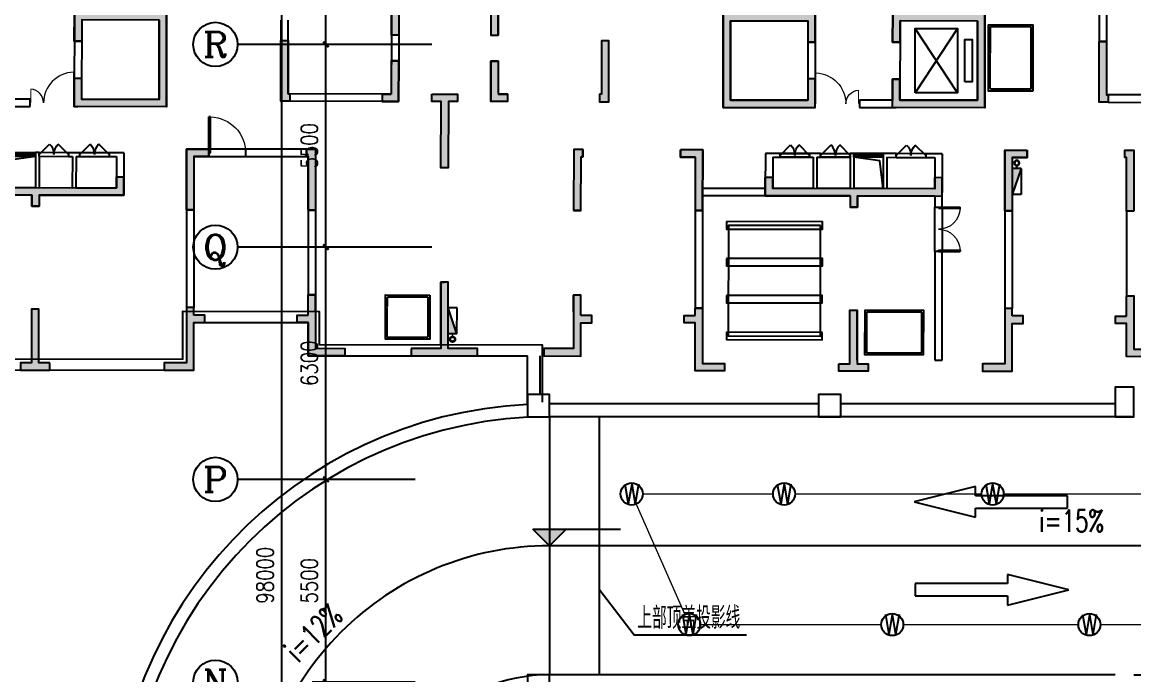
# Model space of a CAD drawing. Extents: x -781653 to 929899, y -292639 to -18670.
# Drawn here: x 170450 to 200604, y -184105 to -166402 of the extents above; entities that cross this region are included whole.
import ezdxf
from ezdxf.enums import TextEntityAlignment as Align

# ---------------------------------------------------------------- set-up
doc = ezdxf.new("R2010")
doc.units = 0
doc.header["$LTSCALE"] = 10
doc.header["$MEASUREMENT"] = 0
for name, pattern in [('BORDER', [1.75, 0.5, -0.25, 0.5, -0.25, 0, -0.25]), ('CENTER', [2, 1.25, -0.25, 0.25, -0.25]), ('DASH', [0.35, 0.25, -0.1])]:
    doc.linetypes.add(name, pattern=pattern)
doc.layers.get('0').update_dxf_attribs({"linetype": 'CONTINUOUS'})
doc.layers.get('Defpoints').update_dxf_attribs({"linetype": 'CONTINUOUS'})
for name, color, linetype in [('A-STAIRS', 9, 'CONTINUOUS'), ('AXIS', 3, 'CONTINUOUS'), ('AXIS_TEXT', 7, 'CONTINUOUS'), ('COLUMN', 1, 'CONTINUOUS'), ('DOTE', 8, 'CENTER'), ('JPS-J', 6, 'CONTINUOUS'), ('JPS-X', 1, 'BORDER'), ('JPS-XHS', 7, 'CONTINUOUS'), ('LVTRY', 6, 'CONTINUOUS'), ('PUB_DIM', 3, 'CONTINUOUS'), ('RD-equip', 3, 'CONTINUOUS'), ('solid', 252, 'CONTINUOUS'), ('STAIR', 9, 'CONTINUOUS'), ('TEXT', 7, 'CONTINUOUS'), ('wall', 8, 'CONTINUOUS'), ('wall-jg', 7, 'CONTINUOUS'), ('WINDOW', 4, 'CONTINUOUS'), ('结构墙', 7, 'CONTINUOUS'), ('行车方向', 4, 'CONTINUOUS'), ('行车线', 207, 'CONTINUOUS')]:
    doc.layers.add(name, color=color, linetype=linetype)
doc.layers.add('RD-line', color=2, linetype='CONTINUOUS', lineweight=0)
doc.layers.get('DOTE').off()
doc.styles.add('_TCH_AXIS', font='COMPLEX', dxfattribs={"bigfont": 'GBCBIG'})
doc.styles.add('COMPLEX', font='COMPLEX')
doc.styles.add('DIM_FONT', font='SIMPLEX', dxfattribs={"width": 0.8, "bigfont": 'HZTXT'})
doc.styles.add('FS1', font='txt4', dxfattribs={"width": 0.8, "bigfont": 'fstxt'})
doc.styles.add('FS2', font='tjromans.shx', dxfattribs={"width": 0.8, "bigfont": 'tjhztxt.shx'})
doc.dimstyles.new('DIMN300', dxfattribs={"dimscale": 3, "dimtxt": 300, "dimasz": 100, "dimexe": 250, "dimexo": 300, "dimgap": 150, "dimtad": 1, "dimdec": 0, "dimzin": 0, "dimdsep": 46, "dimtxsty": 'DIM_FONT', "dimblk": 'ARCHTICK', "dimcen": 0.09, "dimclrt": 7, "dimazin": 2, "dimtfac": 1, "dimtdec": 0, "dimtix": 1, "dimtmove": 2, "dimatfit": 3, "dimfxl": 0, "dimtolj": 1, "dimtzin": 0, "dimarcsym": 0})

# ---------------------------------------------------------------- blocks, each defined once
blk = doc.blocks.new('FF')
at = {"linetype": 'Continuous'}
for radius in [75, 60]:
    blk.add_circle((0, 0), radius, dxfattribs=at)
blk = doc.blocks.new('DXHS')
at = {"layer": 'JPS-XHS'}
blk.add_hatch(color=256, dxfattribs=at).paths.add_polyline_path([(-350, 240), (-350, 0), (350, 0)])
at = {"layer": 'JPS-XHS', "linetype": 'Continuous'}
for p, q in [((-350, 240), (-350, 0)), ((-350, 240), (350, 240)), ((-350, 0), (350, 0)), ((350, 240), (350, 0))]:
    blk.add_line(p, q, dxfattribs=at)
at = {"layer": 'JPS-XHS'}
blk.add_line((-350, 240), (350, 0), dxfattribs=at)
blk = doc.blocks.new('$DorLib2D$00000116')
at = {"color": 0}
for p, q in [((-0.5, 0), (-0.146, 0.354)), ((0.5, 0), (0.146, 0.354))]:
    blk.add_line(p, q, dxfattribs=at)
for centre, start, end in [((-0.5, 0), 0, 45), ((0.5, 0), 135, 180)]:
    blk.add_arc(centre, 0.5, start, end, dxfattribs=at)
blk = doc.blocks.new('$WINLIB2D$00000001')
for p, q in [((-0.5, 0.5), (0.5, 0.5)), ((-0.5, 0.5), (-0.5, -0.5)), ((0.5, -0.5), (0.5, 0.5)), ((0.5, 0.167), (-0.5, 0.167)), ((0.5, -0.167), (-0.5, -0.167)), ((-0.5, -0.5), (0.5, -0.5))]:
    blk.add_line(p, q)
blk = doc.blocks.new('$DorLib2D$00000002')
for p, q in [((-0.5, 0), (-0.5, 0.4875)), ((-0.475, 0.4875), (-0.5, 0.4875)), ((-0.475, 0), (-0.475, 0.4875)), ((0.475, 0), (0.475, 0.4875)), ((0.475, 0.4875), (0.5, 0.4875)), ((0.5, 0), (0.5, 0.4875)), ((-0.5, 0), (-0.475, 0)), ((0.5, 0), (0.475, 0))]:
    blk.add_line(p, q)
at = {"lineweight": 13}
for centre, start, end in [((-0.4875, 0), 0, 88.53072), ((0.4875, 0), 91.46928, 180)]:
    blk.add_arc(centre, 0.4875, start, end, dxfattribs=at)
blk = doc.blocks.new('$DorLib2D$00000001')
for p, q in [((0.45, 0.975), (0.5, 0.975)), ((0.45, 0), (0.45, 0.975)), ((0.5, 0), (0.5, 0.975)), ((0.5, 0), (0.45, 0))]:
    blk.add_line(p, q)
at = {"lineweight": 13}
blk.add_arc((0.475, 0), 0.975, 91.4693, 180, dxfattribs=at)
blk = doc.blocks.new('$DorLib2D$00000025')
at = {"const_width": 0.02}
for points in [[(0.481, -0.001), (0.481, 0.691)], [(-0.481, 0.001), (-0.481, 0.308)]]:
    blk.add_lwpolyline(points, dxfattribs=at)
at = {"lineweight": 13}
for centre, radius, start, end in [((0.505, -0.002), 0.699, 91.9397, 179.7238), ((-0.501, 0.003), 0.307, 359.7899, 85.7508)]:
    blk.add_arc(centre, radius, start, end, dxfattribs=at)
blk = doc.blocks.new('A$C057458B3')
at = {"layer": 'solid'}
h = blk.add_hatch(color=8, dxfattribs=at)
h.paths.add_polyline_path([(32350, 9700), (32150, 9700), (32150, 10100), (31950, 10100), (31950, 9700), (29850, 9700), (29850, 7150), (32350, 7150), (32350, 7925), (32150, 7925), (32150, 7350), (30050, 7350), (30050, 9500), (32150, 9500), (32150, 8925), (32350, 8925)])
h.paths.add_polyline_path([(34650, 9500), (36750, 9500), (36750, 7350), (34650, 7350), (34650, 7925), (34450, 7925), (34450, 7150), (36950, 7150), (36950, 9700), (34850, 9700), (34850, 10100), (34650, 10100), (34650, 9700), (34450, 9700), (34450, 8925), (34650, 8925)])
for points in [[(17850, 7300), (18100, 7300), (18100, 7500), (18050, 7500), (18050, 8950), (17850, 8950)], [(26750, 8950), (26550, 8950), (26550, 7500), (26500, 7500), (26500, 7300), (26750, 7300)], [(40250, 7500), (40250, 8950), (40050, 8950), (40050, 7300), (40300, 7300), (40300, 7500)], [(15300, 4350), (15500, 4350), (15500, 5800), (15900, 5800), (15900, 6000), (15300, 6000)], [(18800, 6000), (18550, 6000), (18550, 5800), (18600, 5800), (18600, 4350), (18800, 4350)], [(25800, 4350), (26000, 4350), (26000, 5800), (26050, 5800), (26050, 6000), (25800, 6000)], [(29300, 6000), (28700, 6000), (28700, 5800), (29100, 5800), (29100, 4350), (29300, 4350)], [(37700, 5800), (38100, 5800), (38100, 6000), (37500, 6000), (37500, 4350), (37700, 4350)], [(9000, 4950), (9000, 5250), (8800, 5250), (8800, 4750), (11100, 4750), (11100, 4450), (11300, 4450), (11300, 4750), (13600, 4750), (13600, 5250), (13400, 5250), (13400, 4950)], [(31200, 4950), (31200, 5250), (31000, 5250), (31000, 4750), (33300, 4750), (33300, 4450), (33500, 4450), (33500, 4750), (35800, 4750), (35800, 5250), (35600, 5250), (35600, 4950)]]:
    blk.add_hatch(color=8, dxfattribs=at).paths.add_polyline_path(points)
h = blk.add_hatch(color=8, dxfattribs=at)
h.paths.add_polyline_path([(22650, 7500), (21950, 7500), (21950, 7300), (22200, 7300), (22200, 5500), (22400, 5500), (22400, 7300), (22650, 7300)])
h.paths.add_polyline_path([(23750, 8400), (23550, 8400), (23550, 7300), (24000, 7300), (24000, 7500), (23750, 7500)])
h.paths.add_polyline_path([(21050, 8400), (20850, 8400), (20850, 7500), (20600, 7500), (20600, 7300), (21050, 7300)])
at = {"layer": 'JPS-J', "color": 8}
for points in [[(29950, 4050), (29950, 3850), (32550, 3850), (32550, 4050)], [(32500, 3950), (30000, 3950), (30000, 950), (32500, 950)], [(29950, 3050), (29950, 2850), (32550, 2850), (32550, 3050)], [(29950, 2050), (29950, 1850), (32550, 1850), (32550, 2050)], [(29950, 1050), (29950, 850), (32550, 850), (32550, 1050)]]:
    blk.add_lwpolyline(points, close=True, dxfattribs=at)
at = {"layer": 'JPS-X', "color": 8, "const_width": 50}
for points in [[(37820, 5575), (37820, 5500)], [(22520, 925), (22520, 1000)]]:
    blk.add_lwpolyline(points, dxfattribs=at)
at = {"layer": 'LVTRY', "color": 8}
for points in [[(10400, 4950), (10498, 5706), (11200, 5800)], [(34200, 4950), (34102, 5706), (33400, 5800)]]:
    blk.add_lwpolyline(points, dxfattribs=at)
at = {"layer": 'STAIR', "color": 8}
for p, q in [((36210, 9300), (35060, 7550)), ((36210, 7550), (35060, 9300)), ((34650, 8925), (34650, 7925)), ((12100, 5900), (11300, 5900)), ((11300, 5800), (12100, 5800)), ((13200, 5900), (12400, 5900)), ((12400, 5800), (13200, 5800)), ((16900, 6000), (15900, 6000)), ((15900, 5800), (16900, 5800)), ((32200, 5900), (31400, 5900)), ((31400, 5800), (32200, 5800)), ((32500, 5900), (33300, 5900)), ((32500, 5800), (33300, 5800)), ((35350, 5900), (34550, 5900)), ((34550, 5800), (35350, 5800)), ((35600, 3250), (35600, 4450)), ((35800, 4450), (35800, 3250))]:
    blk.add_line(p, q, dxfattribs=at)
for points in [[(38250, 7600), (37050, 7600), (37050, 9400), (38250, 9400)], [(35060, 7550), (35060, 9300), (36210, 9300), (36210, 7550)], [(36410, 7850), (36410, 9000), (36610, 9000), (36610, 7850)], [(21900, 2050), (21900, 850), (20700, 850), (20700, 2050)], [(33700, 1650), (33700, 450), (35300, 450), (35300, 1650)]]:
    blk.add_lwpolyline(points, close=True, dxfattribs=at)
at = {"layer": 'STAIR', "color": 8, "linetype": 'DASH'}
for points in [[(38200, 7650), (37100, 7650), (37100, 9350), (38200, 9350)], [(21850, 2000), (21850, 900), (20750, 900), (20750, 2000)], [(33750, 1600), (33750, 500), (35250, 500), (35250, 1600)]]:
    blk.add_lwpolyline(points, close=True, dxfattribs=at)
at = {"layer": 'wall', "color": 8}
for p, q in [((40050, 10500), (40050, 8950)), ((40250, 10500), (40250, 8950)), ((12250, 9700), (12250, 7350)), ((14750, 9700), (14750, 7150)), ((29850, 9700), (29850, 7150)), ((32350, 9700), (32350, 7350)), ((34450, 9700), (34450, 8925)), ((36950, 9700), (36950, 7150)), ((12450, 9500), (12450, 7350)), ((14550, 9500), (14550, 7350)), ((17850, 9500), (17850, 7300)), ((18050, 7500), (18050, 9500)), ((30050, 9500), (30050, 7350)), ((32150, 9500), (32150, 7350)), ((34650, 8925), (34650, 9500)), ((36750, 9500), (36750, 7350)), ((20850, 9100), (20850, 7500)), ((21050, 9100), (20850, 9100)), ((21050, 9100), (21050, 7300)), ((34450, 8925), (34650, 8925)), ((40250, 8950), (40050, 8950)), ((34650, 7925), (34450, 7925)), ((34450, 7925), (34450, 7350)), ((34650, 7350), (34650, 7925)), ((11050, 7350), (10150, 7350)), ((11050, 7150), (11050, 7350)), ((12250, 7350), (12250, 7150)), ((14550, 7350), (12450, 7350)), ((21050, 7300), (17850, 7300)), ((20850, 7500), (18050, 7500)), ((30050, 7350), (32150, 7350)), ((32350, 7150), (32350, 7350)), ((34450, 7350), (33550, 7350)), ((33550, 7350), (33550, 7150)), ((36750, 7350), (34650, 7350)), ((41950, 7500), (40300, 7500)), ((40300, 7500), (40300, 7300)), ((40300, 7300), (41950, 7300)), ((10050, 7150), (11050, 7150)), ((12250, 7150), (12350, 7150)), ((14750, 7150), (12342, 7150)), ((29850, 7150), (32258, 7150)), ((32250, 7150), (32350, 7150)), ((33550, 7150), (34550, 7150)), ((36950, 7150), (34542, 7150)), ((11300, 5900), (11200, 5900)), ((11200, 5900), (11200, 5800)), ((11200, 5800), (11200, 4950)), ((11300, 5800), (11300, 5900)), ((11300, 5800), (11300, 4950)), ((12300, 5900), (12100, 5900)), ((12100, 5900), (12100, 5800)), ((12100, 5800), (12200, 5800)), ((12200, 5800), (12200, 4950)), ((12400, 5900), (12300, 5900)), ((12300, 5800), (12300, 4950)), ((12300, 5800), (12400, 5800)), ((12400, 5800), (12400, 5900)), ((13600, 5900), (13200, 5900)), ((13200, 5900), (13200, 5800)), ((13200, 5800), (13400, 5800)), ((13400, 5800), (13400, 4950)), ((13600, 5900), (13600, 4750)), ((15900, 6000), (15300, 6000)), ((15300, 6000), (15300, 1700)), ((15500, 5800), (15900, 5800)), ((15500, 5800), (15500, 1700)), ((15900, 5800), (15900, 6000)), ((18800, 6000), (16900, 6000)), ((16900, 6000), (16900, 5800)), ((16900, 5800), (18600, 5800)), ((18600, 5800), (18600, 2050)), ((18800, 6000), (18800, 2050)), ((31400, 5900), (31000, 5900)), ((31000, 5900), (31000, 4950)), ((31200, 5800), (31400, 5800)), ((31200, 5800), (31200, 4950)), ((31400, 5800), (31400, 5900)), ((31400, 5900), (32200, 5900)), ((31400, 5800), (31400, 5900)), ((32200, 5800), (31400, 5800)), ((32300, 5900), (32200, 5900)), ((32200, 5900), (32200, 5800)), ((32200, 5900), (32200, 5800)), ((32200, 5800), (32300, 5800)), ((32500, 5900), (32300, 5900)), ((32300, 5800), (32300, 4950)), ((32400, 5800), (32400, 4950)), ((32400, 5800), (32500, 5800)), ((32500, 5800), (32500, 5900)), ((32500, 5900), (33300, 5900)), ((32500, 5800), (32500, 5900)), ((33300, 5800), (32500, 5800)), ((33400, 5900), (33300, 5900)), ((33300, 5900), (33300, 5800)), ((33300, 5900), (33300, 5800)), ((33300, 5800), (33300, 4950)), ((33400, 5800), (33400, 5900)), ((33400, 5800), (33400, 4950)), ((34550, 5900), (34200, 5900)), ((34200, 5900), (34200, 5800)), ((34200, 5800), (34200, 4950)), ((34300, 5800), (34550, 5800)), ((34300, 5800), (34300, 4950)), ((34550, 5800), (34550, 5900)), ((35800, 5900), (35350, 5900)), ((35350, 5900), (35350, 5800)), ((35350, 5800), (35600, 5800)), ((35600, 5800), (35600, 4950)), ((35800, 5900), (35800, 4850)), ((10400, 4950), (11200, 4950)), ((11200, 4950), (11200, 4950)), ((11300, 4950), (12200, 4950)), ((12300, 4950), (13400, 4950)), ((31000, 4950), (29300, 4950)), ((29300, 4750), (29300, 4950)), ((32300, 4950), (31200, 4950)), ((33300, 4950), (32400, 4950)), ((34200, 4950), (33400, 4950)), ((33400, 4950), (33400, 4950)), ((35600, 4950), (34300, 4950)), ((35800, 4450), (35800, 4850)), ((10400, 4750), (11100, 4750)), ((11100, 4750), (11100, 4450)), ((11300, 4750), (12300, 4750)), ((11300, 4750), (11300, 4450)), ((11300, 4750), (11300, 4750)), ((12300, 4750), (13600, 4750)), ((31100, 4750), (29300, 4750)), ((32300, 4750), (31100, 4750)), ((33300, 4750), (32300, 4750)), ((33300, 4750), (33300, 4450)), ((33300, 4750), (33300, 4750)), ((34200, 4750), (33500, 4750)), ((33500, 4750), (33500, 4450)), ((35600, 4750), (34200, 4750)), ((35600, 4750), (35600, 4450)), ((37700, 4700), (37700, 4500)), ((11300, 4450), (11100, 4450)), ((29100, 4350), (29100, 1700)), ((29300, 4350), (29100, 4350)), ((29300, 4350), (29300, 1700)), ((33500, 4450), (33300, 4450)), ((35600, 4450), (35800, 4450)), ((37500, 4350), (37500, 1700)), ((37700, 4350), (37500, 4350)), ((37700, 4350), (37700, 1700)), ((40800, 4350), (40800, 2050)), ((35800, 3250), (35600, 3250)), ((35600, 3250), (35600, 300)), ((35800, 300), (35800, 3250)), ((18800, 2050), (18600, 2050)), ((15500, 1700), (15300, 1700)), ((29300, 1700), (29100, 1700)), ((35600, 300), (35800, 300))]:
    blk.add_line(p, q, dxfattribs=at)
at = {"layer": 'wall-jg', "color": 8}
for p, q in [((20850, 10800), (20850, 9100)), ((21050, 10800), (21050, 9100)), ((23550, 10800), (23550, 9100)), ((23750, 10800), (23750, 9100)), ((12250, 8925), (12250, 9700)), ((14750, 7150), (14750, 9700)), ((29850, 7150), (29850, 9700)), ((32350, 8925), (32350, 9700)), ((34450, 8925), (34450, 9700)), ((36950, 7150), (36950, 9700)), ((12450, 9500), (12450, 8925)), ((14550, 7350), (14550, 9500)), ((30050, 7350), (30050, 9500)), ((32150, 9500), (32150, 8925)), ((34650, 9500), (34650, 8925)), ((36750, 7350), (36750, 9500)), ((21050, 9100), (20850, 9100)), ((23550, 9100), (23750, 9100)), ((12250, 8925), (12450, 8925)), ((17850, 7300), (17850, 8950)), ((17850, 8950), (18050, 8950)), ((18050, 8950), (18050, 7500)), ((26550, 8950), (26550, 7500)), ((26750, 8950), (26550, 8950)), ((26750, 7300), (26750, 8950)), ((32350, 8925), (32150, 8925)), ((34450, 8925), (34650, 8925)), ((40050, 8950), (40250, 8950)), ((40050, 7300), (40050, 8950)), ((40250, 8950), (40250, 7500)), ((20850, 8400), (20850, 7500)), ((20850, 8400), (21050, 8400)), ((21050, 8400), (21050, 7300)), ((23750, 8400), (23550, 8400)), ((23550, 8400), (23550, 7300)), ((23750, 8400), (23750, 7500)), ((12250, 7150), (12250, 7925)), ((12250, 7925), (12450, 7925)), ((12450, 7925), (12450, 7350)), ((32350, 7925), (32150, 7925)), ((32150, 7925), (32150, 7350)), ((32350, 7150), (32350, 7925)), ((34450, 7925), (34650, 7925)), ((34450, 7150), (34450, 7925)), ((34650, 7925), (34650, 7350)), ((14550, 7350), (12450, 7350)), ((18100, 7300), (17850, 7300)), ((18050, 7500), (18100, 7500)), ((18100, 7500), (18100, 7300)), ((20600, 7500), (20850, 7500)), ((20600, 7500), (20600, 7300)), ((20600, 7300), (21050, 7300)), ((24000, 7300), (23550, 7300)), ((24000, 7500), (23750, 7500)), ((24000, 7500), (24000, 7300)), ((26550, 7500), (26500, 7500)), ((26500, 7500), (26500, 7300)), ((26500, 7300), (26750, 7300)), ((30050, 7350), (32150, 7350)), ((36750, 7350), (34650, 7350)), ((40300, 7300), (40050, 7300)), ((40250, 7500), (40300, 7500)), ((40300, 7500), (40300, 7300)), ((14750, 7150), (12250, 7150)), ((29850, 7150), (32350, 7150)), ((36950, 7150), (34450, 7150)), ((15300, 6000), (15900, 6000)), ((15300, 6000), (15300, 4350)), ((15500, 5800), (15500, 4350)), ((15500, 5800), (15900, 5800)), ((15900, 5800), (15900, 6000)), ((18550, 6000), (18800, 6000)), ((18550, 6000), (18550, 5800)), ((18550, 5800), (18600, 5800)), ((18600, 4350), (18600, 5800)), ((18800, 6000), (18800, 4350)), ((25800, 6000), (25800, 4350)), ((26050, 6000), (25800, 6000)), ((26050, 5800), (26000, 5800)), ((26000, 4350), (26000, 5800)), ((26050, 6000), (26050, 5800)), ((28700, 5800), (28700, 6000)), ((29300, 6000), (28700, 6000)), ((29100, 5800), (28700, 5800)), ((29100, 5800), (29100, 4350)), ((29300, 6000), (29300, 4350)), ((37500, 6000), (37500, 4350)), ((37500, 6000), (38100, 6000)), ((37700, 5800), (38100, 5800)), ((37700, 5800), (37700, 4350)), ((38100, 5800), (38100, 6000)), ((13400, 5250), (13600, 5250)), ((13400, 4950), (13400, 5250)), ((13600, 4750), (13600, 5250)), ((31200, 5250), (31000, 5250)), ((31000, 4750), (31000, 5250)), ((31200, 4950), (31200, 5250)), ((35600, 4950), (35600, 5250)), ((35800, 5250), (35600, 5250)), ((35800, 4750), (35800, 5250)), ((9000, 4950), (13400, 4950)), ((35600, 4950), (31200, 4950)), ((11100, 4750), (8800, 4750)), ((11100, 4750), (11100, 4450)), ((11300, 4750), (11300, 4450)), ((11300, 4750), (13600, 4750)), ((33300, 4750), (31000, 4750)), ((33300, 4750), (33300, 4450)), ((33500, 4750), (33500, 4450)), ((33500, 4750), (35800, 4750)), ((11100, 4450), (11300, 4450)), ((15300, 4350), (15500, 4350)), ((18600, 4350), (18800, 4350)), ((26000, 4350), (25800, 4350)), ((29300, 4350), (29100, 4350)), ((33500, 4450), (33300, 4450)), ((37500, 4350), (37700, 4350)), ((22200, 2400), (22300, 2400)), ((22200, 700), (22200, 2400)), ((22400, 2400), (22300, 2400)), ((22400, 700), (22400, 2400)), ((18600, 2050), (18800, 2050)), ((18600, 1600), (18600, 2050)), ((18800, 1600), (18800, 2050)), ((25800, 1600), (25800, 2050)), ((26000, 2050), (25800, 2050)), ((26000, 1600), (26000, 2050)), ((29100, 1600), (29100, 1650)), ((33300, 300), (33300, 1650)), ((33300, 1650), (33500, 1650)), ((33500, 300), (33500, 1650))]:
    blk.add_line(p, q, dxfattribs=at)
for points in [[(21950, 7500), (22650, 7500), (22650, 7300), (22400, 7300), (22400, 5500), (22200, 5500), (22200, 7300), (21950, 7300), (21950, 7500)], [(15500, 1600), (15500, 1700), (15300, 1700), (15300, 1600)], [(29100, 1600), (29100, 1700), (29300, 1700), (29300, 1600)]]:
    blk.add_lwpolyline(points, dxfattribs=at)
at = {"layer": 'WINDOW', "color": 8, "linetype": 'DASH'}
for p, q in [((34650, 8925), (34450, 8925)), ((34450, 7925), (34650, 7925))]:
    blk.add_line(p, q, dxfattribs=at)
at = {"layer": 'JPS-X', "color": 8, "xscale": -1, "rotation": 90}
blk.add_blockref('FF', (37820, 5650), dxfattribs=at)
at = {"layer": 'JPS-X', "color": 8, "rotation": 90}
blk.add_blockref('FF', (22520, 850), dxfattribs=at)
at = {"layer": 'JPS-XHS', "color": 8, "rotation": 270}
blk.add_blockref('DXHS', (37700, 5150), dxfattribs=at)
at = {"layer": 'JPS-XHS', "color": 8, "xscale": -1, "rotation": 270}
blk.add_blockref('DXHS', (22400, 1350), dxfattribs=at)
at = {"layer": 'WINDOW', "color": 8}
for name, p, xscale, yscale, zscale in [('$DorLib2D$00000025', (11650, 7250), 1200, 1200, -1200), ('$DorLib2D$00000025', (32950, 7250), -1200, 1200, -1200), ('$DorLib2D$00000001', (16400, 5900), -1000, 1000, -1000), ('$DorLib2D$00000116', (11700, 5850), -800, 800, -800), ('$DorLib2D$00000116', (12800, 5850), 800, 800, 800), ('$DorLib2D$00000116', (31800, 5850), -800, 800, 800), ('$DorLib2D$00000116', (31800, 5850), -800, 800, 800), ('$DorLib2D$00000116', (32900, 5850), 800, 800, -800), ('$DorLib2D$00000116', (32900, 5850), 800, 800, -800)]:
    blk.add_blockref(name, p, dxfattribs=dict(at, xscale=xscale, yscale=yscale, zscale=zscale))
for name, p, xscale, yscale, zscale, rotation in [('$DorLib2D$00000116', (34950, 5850), -800, 800, 800, 2.086420016879956e-12), ('$WINLIB2D$00000001', (10800, 5850), -799.9999999999995, 99.99999999999994, 800, 179.9999999999999), ('$WINLIB2D$00000001', (33800, 5850), 799.9999999999995, 99.99999999999994, 800, 179.9999999999999), ('$DorLib2D$00000002', (35700, 3850), -1200, 1200, -1200, 270)]:
    blk.add_blockref(name, p, dxfattribs=dict(at, xscale=xscale, yscale=yscale, zscale=zscale, rotation=rotation))
blk = doc.blocks.new('A$C09E6704B')
at = {"layer": 'solid'}
for points in [[(21050, 11100), (21050, 9100), (20850, 9100), (20850, 10900), (20400, 10900), (20400, 11100)], [(23550, 11100), (23550, 9100), (23750, 9100), (23750, 10900), (24200, 10900), (24200, 11100)], [(12450, 8925), (12250, 8925), (12250, 9700), (12450, 9700), (12450, 10100), (12650, 10100), (12650, 9700), (14750, 9700), (14750, 7150), (12250, 7150), (12250, 7925), (12450, 7925), (12450, 7350), (14550, 7350), (14550, 9500), (12450, 9500)], [(32150, 8925), (32350, 8925), (32350, 9700), (32150, 9700), (32150, 10100), (31950, 10100), (31950, 9700), (29850, 9700), (29850, 7150), (32350, 7150), (32350, 7925), (32150, 7925), (32150, 7350), (30050, 7350), (30050, 9500), (32150, 9500)], [(34650, 8925), (34450, 8925), (34450, 9700), (34650, 9700), (34650, 10100), (34850, 10100), (34850, 9700), (36950, 9700), (36950, 7150), (34450, 7150), (34450, 7925), (34650, 7925), (34650, 7350), (36750, 7350), (36750, 9500), (34650, 9500)], [(17850, 7300), (18100, 7300), (18100, 7500), (18050, 7500), (18050, 8950), (17850, 8950)], [(26750, 7300), (26500, 7300), (26500, 7500), (26550, 7500), (26550, 8950), (26750, 8950)], [(40250, 7500), (40300, 7500), (40300, 7300), (40050, 7300), (40050, 8950), (40250, 8950)], [(20850, 7500), (20600, 7500), (20600, 7300), (21050, 7300), (21050, 8400), (20850, 8400)], [(23750, 7500), (24000, 7500), (24000, 7300), (23550, 7300), (23550, 8400), (23750, 8400)], [(15300, 4350), (15500, 4350), (15500, 5800), (15900, 5800), (15900, 6000), (15300, 6000)], [(18800, 6000), (18550, 6000), (18550, 5800), (18600, 5800), (18600, 4350), (18800, 4350)], [(25800, 6000), (26050, 6000), (26050, 5800), (26000, 5800), (26000, 4350), (25800, 4350)], [(29300, 4350), (29100, 4350), (29100, 5800), (28700, 5800), (28700, 6000), (29300, 6000)], [(37700, 5800), (37700, 4350), (37500, 4350), (37500, 6000), (38100, 6000), (38100, 5800)], [(40800, 5800), (40750, 5800), (40750, 6000), (41000, 6000), (41000, 4350), (40800, 4350)], [(9000, 4950), (9000, 5250), (8800, 5250), (8800, 4750), (11100, 4750), (11100, 4450), (11300, 4450), (11300, 4750), (13600, 4750), (13600, 5250), (13400, 5250), (13400, 4950)], [(35600, 4950), (35600, 5250), (35800, 5250), (35800, 4750), (33500, 4750), (33500, 4450), (33300, 4450), (33300, 4750), (31000, 4750), (31000, 5250), (31200, 5250), (31200, 4950)], [(22400, 600), (23200, 600), (23200, 400), (21400, 400), (21400, 600), (22200, 600), (22200, 2400), (22400, 2400)], [(18600, 1300), (18600, 400), (19600, 400), (19600, 600), (18800, 600), (18800, 2050), (18600, 2050), (18600, 1500), (18300, 1500), (18300, 1300)], [(26000, 1300), (26000, 400), (25000, 400), (25000, 600), (25800, 600), (25800, 2050), (26000, 2050), (26000, 1500), (26300, 1500), (26300, 1300)], [(41800, 600), (41800, 400), (40800, 400), (40800, 1300), (40500, 1300), (40500, 1500), (40800, 1500), (40800, 2050), (41000, 2050), (41000, 600)], [(11600, 0), (11600, 200), (11300, 200), (11300, 1650), (11100, 1650), (11100, 200), (10800, 200), (10800, 0)], [(15300, 200), (14700, 200), (14700, 0), (15500, 0), (15500, 1300), (15800, 1300), (15800, 1500), (15500, 1500), (15500, 1700), (15300, 1700)], [(29300, 200), (29900, 200), (29900, 0), (29100, 0), (29100, 1300), (28800, 1300), (28800, 1500), (29100, 1500), (29100, 1700), (29300, 1700)], [(33000, 0), (33000, 200), (33300, 200), (33300, 1650), (33500, 1650), (33500, 200), (33800, 200), (33800, 0)], [(37500, 1700), (37700, 1700), (37700, 1500), (38000, 1500), (38000, 1300), (37700, 1300), (37700, 0), (36900, 0), (36900, 200), (37500, 200)]]:
    blk.add_hatch(color=256, dxfattribs=at).paths.add_polyline_path(points)
h = blk.add_hatch(color=256, dxfattribs=at)
h.paths.add_polyline_path([(22300, 7500), (21950, 7500), (21950, 7400), (22300, 7400)])
h.paths.add_polyline_path([(22650, 7500), (22300, 7500), (22300, 7400), (22650, 7400)])
h.paths.add_polyline_path([(22650, 7400), (22300, 7400), (22300, 5900), (22400, 5900), (22400, 7300), (22650, 7300)])
h.paths.add_polyline_path([(22300, 7400), (21950, 7400), (21950, 7300), (22200, 7300), (22200, 5900), (22300, 5900)])
h.paths.add_polyline_path([(22400, 5900), (22300, 5900), (22300, 5500), (22400, 5500)])
h.paths.add_polyline_path([(22300, 5900), (22200, 5900), (22200, 5500), (22300, 5500)])
at = {"layer": 'wall-jg'}
for points in [[(21050, 11100), (21050, 9100), (20850, 9100), (20850, 10900), (20400, 10900), (20400, 11100)], [(23550, 11100), (23550, 9100), (23750, 9100), (23750, 10900), (24200, 10900), (24200, 11100)], [(20850, 7500), (20600, 7500), (20600, 7300), (21050, 7300), (21050, 8400), (20850, 8400)], [(23750, 7500), (24000, 7500), (24000, 7300), (23550, 7300), (23550, 8400), (23750, 8400)], [(15900, 6000), (15900, 5800), (15500, 5800), (15500, 4350), (15300, 4350), (15300, 6000)], [(28700, 6000), (28700, 5800), (29100, 5800), (29100, 4350), (29300, 4350), (29300, 6000)], [(38100, 6000), (38100, 5800), (37700, 5800), (37700, 4350), (37500, 4350), (37500, 6000)], [(21400, 600), (21400, 400), (23200, 400), (23200, 600), (22400, 600), (22400, 2400), (22200, 2400), (22200, 600)]]:
    blk.add_lwpolyline(points, close=True, dxfattribs=at)
for points in [[(12450, 8925), (12250, 8925), (12250, 9700), (12450, 9700), (12450, 10100), (12650, 10100), (12650, 9700), (14750, 9700), (14750, 7150), (12250, 7150), (12250, 7925), (12450, 7925), (12450, 7350), (14550, 7350), (14550, 9500), (12450, 9500), (12450, 8925)], [(32150, 8925), (32350, 8925), (32350, 9700), (32150, 9700), (32150, 10100), (31950, 10100), (31950, 9700), (29850, 9700), (29850, 7150), (32350, 7150), (32350, 7925), (32150, 7925), (32150, 7350), (30050, 7350), (30050, 9500), (32150, 9500), (32150, 8925)], [(34650, 8925), (34450, 8925), (34450, 9700), (34650, 9700), (34650, 10100), (34850, 10100), (34850, 9700), (36950, 9700), (36950, 7150), (34450, 7150), (34450, 7925), (34650, 7925), (34650, 7350), (36750, 7350), (36750, 9500), (34650, 9500), (34650, 8925)], [(18100, 7500), (18100, 7300), (17850, 7300), (17850, 8950), (18050, 8950), (18050, 7500), (18100, 7500)], [(26500, 7500), (26500, 7300), (26750, 7300), (26750, 8950), (26550, 8950), (26550, 7500), (26500, 7500)], [(40300, 7500), (40300, 7300), (40050, 7300), (40050, 8950), (40250, 8950), (40250, 7500), (40300, 7500)], [(21950, 7500), (22650, 7500), (22650, 7300), (22400, 7300), (22400, 5500), (22200, 5500), (22200, 7300), (21950, 7300), (21950, 7500)], [(18800, 4350), (18600, 4350), (18600, 5800), (18550, 5800), (18550, 6000), (18800, 6000), (18800, 4350)], [(25800, 4350), (26000, 4350), (26000, 5800), (26050, 5800), (26050, 6000), (25800, 6000), (25800, 4350)], [(41000, 4350), (40800, 4350), (40800, 5800), (40750, 5800), (40750, 6000), (41000, 6000), (41000, 4350)], [(13400, 5250), (13600, 5250), (13600, 4750), (11300, 4750), (11300, 4450), (11100, 4450), (11100, 4750), (8800, 4750), (8800, 5250), (9000, 5250), (9000, 4950), (13400, 4950), (13400, 5250)], [(31200, 5250), (31000, 5250), (31000, 4750), (33300, 4750), (33300, 4450), (33500, 4450), (33500, 4750), (35800, 4750), (35800, 5250), (35600, 5250), (35600, 4950), (31200, 4950), (31200, 5250)], [(18600, 1500), (18600, 2050), (18800, 2050), (18800, 600), (19600, 600), (19600, 400), (18600, 400), (18600, 1300), (18300, 1300), (18300, 1500), (18600, 1500)], [(26000, 1500), (26000, 2050), (25800, 2050), (25800, 600), (25000, 600), (25000, 400), (26000, 400), (26000, 1300), (26300, 1300), (26300, 1500), (26000, 1500)], [(40800, 1500), (40800, 2050), (41000, 2050), (41000, 600), (41800, 600), (41800, 400), (40800, 400), (40800, 1300), (40500, 1300), (40500, 1500), (40800, 1500)], [(11600, 200), (11300, 200), (11300, 1650), (11100, 1650), (11100, 200), (10800, 200), (10800, 0), (11600, 0), (11600, 200)], [(15500, 1500), (15500, 1700), (15300, 1700), (15300, 200), (14700, 200), (14700, 0), (15500, 0), (15500, 1300), (15800, 1300), (15800, 1500), (15500, 1500)], [(29100, 1500), (29100, 1700), (29300, 1700), (29300, 200), (29900, 200), (29900, 0), (29100, 0), (29100, 1300), (28800, 1300), (28800, 1500), (29100, 1500)], [(33000, 200), (33300, 200), (33300, 1650), (33500, 1650), (33500, 200), (33800, 200), (33800, 0), (33000, 0), (33000, 200)], [(37700, 1500), (37700, 1700), (37500, 1700), (37500, 200), (36900, 200), (36900, 0), (37700, 0), (37700, 1300), (38000, 1300), (38000, 1500), (37700, 1500)]]:
    blk.add_lwpolyline(points, dxfattribs=at)
blk = doc.blocks.new('A$C1C157CE4')
at = {"layer": '行车线', "linetype": 'DASH', "ltscale": 3000}
for points in [[(4167, 2967), (1667, 2967), (1667, 3217), (0, 2800), (1667, 2383), (1667, 2633), (4167, 2633)], [(2531, 833), (2531, 583), (31, 583), (31, 250), (2531, 250), (2531, 0), (4198, 417)]]:
    blk.add_lwpolyline(points, close=True, dxfattribs=at)
blk = doc.blocks.new('A$C0FE76EBE')
at = {"layer": 'COLUMN'}
for points in [[(-227087, 9047), (-226587, 9047), (-226587, 9847), (-227087, 9847)], [(-243037, 9047), (-242437, 9047), (-242437, 9647), (-243037, 9647)], [(-235137, 9047), (-234537, 9047), (-234537, 9647), (-235137, 9647)], [(-243037, 1447), (-242437, 1447), (-242437, 2047), (-243037, 2047)]]:
    blk.add_lwpolyline(points, close=True, dxfattribs=at)
at = {"layer": '结构墙', "linetype": 'ByBlock'}
for p, q in [((-243037, 9381), (-243037, 10696)), ((-242687, 9647), (-242687, 10695)), ((-235137, 9397), (-242437, 9397)), ((-227087, 9397), (-234537, 9397)), ((-226637, 9047), (-242437, 9047)), ((-227087, 2047), (-242437, 2047))]:
    blk.add_line(p, q, dxfattribs=at)
for radius, start in [(11850, 92.9023), (11500, 90), (4500, 90)]:
    blk.add_arc((-242437, -2453), radius, start, 180, dxfattribs=at)
blk = doc.blocks.new('_ArchTick')
at = {"color": 0, "linetype": 'ByBlock', "const_width": 0.4}
blk.add_lwpolyline([(-0.5, -0.5), (0.5, 0.5)], dxfattribs=at)
blk = doc.blocks.new('*D66')
at = {"layer": 'Defpoints', "color": 0}
for p in [(2400, 109541), (6471, 109541), (6471, 11541)]:
    blk.add_point(p, dxfattribs=at)
at = {"layer": 'PUB_DIM', "color": 0, "lineweight": -2}
for p, q in [((6021, 109541), (2025, 109541)), ((2400, 11541), (2400, 109541)), ((6021, 11541), (2025, 11541))]:
    blk.add_line(p, q, dxfattribs=at)
at = {"layer": 'PUB_DIM', "color": 0, "lineweight": -2, "xscale": 150, "yscale": 150, "zscale": 150}
for p, rotation in [((2400, 109541), 90), ((2400, 11541), 270)]:
    blk.add_blockref('_ArchTick', p, dxfattribs=dict(at, rotation=rotation))
at = {"layer": 'PUB_DIM', "color": 7, "insert": (1950, 60541), "char_height": 450, "attachment_point": 5, "rotation": 90, "style": 'DIM_FONT'}
blk.add_mtext('\\A1;98000', dxfattribs=at)
blk = doc.blocks.new('*D67')
at = {"layer": 'Defpoints', "color": 0}
for p in [(3600, 63141), (6471, 63141), (6471, 57641)]:
    blk.add_point(p, dxfattribs=at)
at = {"layer": 'PUB_DIM', "color": 0, "lineweight": -2}
for p, q in [((6021, 63141), (3225, 63141)), ((3600, 57641), (3600, 63141)), ((6021, 57641), (3225, 57641))]:
    blk.add_line(p, q, dxfattribs=at)
at = {"layer": 'PUB_DIM', "color": 0, "lineweight": -2, "xscale": 150, "yscale": 150, "zscale": 150}
for p, rotation in [((3600, 63141), 90), ((3600, 57641), 270)]:
    blk.add_blockref('_ArchTick', p, dxfattribs=dict(at, rotation=rotation))
at = {"layer": 'PUB_DIM', "color": 7, "insert": (3150, 60391), "char_height": 450, "attachment_point": 5, "rotation": 90, "style": 'DIM_FONT'}
blk.add_mtext('\\A1;5500', dxfattribs=at)
blk = doc.blocks.new('_AXISO')
blk.add_circle((0, 0), 0.5)
at = {"layer": 'AXIS_TEXT', "style": 'COMPLEX', "width": 1.041667}
blk.add_attdef('A', text='', height=0.56, dxfattribs=at).set_placement((-0.25, -0.28), (0.25, -0.28), align=Align.FIT)
blk = doc.blocks.new('*D166')
at = {"layer": 'Defpoints', "color": 0}
for p in [(3600, 69441), (6471, 69441), (6471, 63141)]:
    blk.add_point(p, dxfattribs=at)
at = {"layer": 'PUB_DIM', "color": 0, "lineweight": -2}
for p, q in [((6021, 69441), (3225, 69441)), ((3600, 63141), (3600, 69441)), ((6021, 63141), (3225, 63141))]:
    blk.add_line(p, q, dxfattribs=at)
at = {"layer": 'PUB_DIM', "color": 0, "lineweight": -2, "xscale": 150, "yscale": 150, "zscale": 150}
for p, rotation in [((3600, 69441), 90), ((3600, 63141), 270)]:
    blk.add_blockref('_ArchTick', p, dxfattribs=dict(at, rotation=rotation))
at = {"layer": 'PUB_DIM', "color": 7, "insert": (3150, 66291), "char_height": 450, "attachment_point": 5, "rotation": 90, "style": 'DIM_FONT'}
blk.add_mtext('\\A1;6300', dxfattribs=at)
blk = doc.blocks.new('*D167')
at = {"layer": 'Defpoints', "color": 0}
for p in [(3600, 74941), (6471, 74941), (6471, 69441)]:
    blk.add_point(p, dxfattribs=at)
at = {"layer": 'PUB_DIM', "color": 0, "lineweight": -2}
for p, q in [((6021, 74941), (3225, 74941)), ((3600, 69441), (3600, 74941)), ((6021, 69441), (3225, 69441))]:
    blk.add_line(p, q, dxfattribs=at)
at = {"layer": 'PUB_DIM', "color": 0, "lineweight": -2, "xscale": 150, "yscale": 150, "zscale": 150}
for p, rotation in [((3600, 74941), 90), ((3600, 69441), 270)]:
    blk.add_blockref('_ArchTick', p, dxfattribs=dict(at, rotation=rotation))
at = {"layer": 'PUB_DIM', "color": 7, "insert": (3150, 72191), "char_height": 450, "attachment_point": 5, "rotation": 90, "style": 'DIM_FONT'}
blk.add_mtext('\\A1;5500', dxfattribs=at)
blk = doc.blocks.new('*D168')
at = {"layer": 'Defpoints', "color": 0}
for p in [(3600, 80441), (6471, 80441), (6471, 74941)]:
    blk.add_point(p, dxfattribs=at)
at = {"layer": 'PUB_DIM', "color": 0, "lineweight": -2}
for p, q in [((6021, 80441), (3225, 80441)), ((3600, 74941), (3600, 80441)), ((6021, 74941), (3225, 74941))]:
    blk.add_line(p, q, dxfattribs=at)
at = {"layer": 'PUB_DIM', "color": 0, "lineweight": -2, "xscale": 150, "yscale": 150, "zscale": 150}
for p, rotation in [((3600, 80441), 90), ((3600, 74941), 270)]:
    blk.add_blockref('_ArchTick', p, dxfattribs=dict(at, rotation=rotation))
at = {"layer": 'PUB_DIM', "color": 7, "insert": (3150, 77691), "char_height": 450, "attachment_point": 5, "rotation": 90, "style": 'DIM_FONT'}
blk.add_mtext('\\A1;5500', dxfattribs=at)
blk = doc.blocks.new('A$C0684325B')
at = {"layer": 'PUB_DIM'}
blk.add_hatch(color=256, dxfattribs=at).paths.add_polyline_path([(600, 300), (0, 300), (300, 0)])
for p, q in [((0, 300), (1584, 300)), ((300, 0), (0, 300)), ((300, 0), (600, 300))]:
    blk.add_line(p, q, dxfattribs=at)
blk = doc.blocks.new('yy')
at = {"layer": 'RD-equip'}
blk.add_circle((0, 0), 200, dxfattribs=at)
at = {"layer": 'RD-equip', "color": 4, "style": 'FS1', "width": 0.8}
blk.add_attdef('Y', text='', height=360, dxfattribs=at).set_placement((0, 0), align=Align.MIDDLE)
blk = doc.blocks.new('A$C35934B5C')
at = {"layer": 'AXIS'}
for p, q in [((6470.9, 74940.6), (1200, 74940.6)), ((6470.9, 69440.6), (1200, 69440.6)), ((6020.9, 63140.6), (1200, 63140.6))]:
    blk.add_line(p, q, dxfattribs=at)
at = {"layer": 'AXIS', "linetype": 'ByBlock'}
ref = blk.add_blockref('_AXISO', (600, 74940.6), dxfattribs=dict(at, xscale=1200, yscale=1200, zscale=1200))
ref.add_attrib('A', 'R', dxfattribs={"layer": 'AXIS_TEXT', "linetype": 'ByBlock', "height": 678.8, "style": '_TCH_AXIS', "width": 1.166667}).set_placement((260.6, 74601.2), (939.4, 74601.2), align=Align.FIT)
ref = blk.add_blockref('_AXISO', (600, 69440.6), dxfattribs=dict(at, xscale=1200, yscale=1200, zscale=1200))
ref.add_attrib('A', 'Q', dxfattribs={"layer": 'AXIS_TEXT', "linetype": 'ByBlock', "height": 678.8, "style": '_TCH_AXIS', "width": 1.3125}).set_placement((260.6, 69101.2), (939.4, 69101.2), align=Align.FIT)
ref = blk.add_blockref('_AXISO', (600, 63140.6), dxfattribs=dict(at, xscale=1200, yscale=1200, zscale=1200))
ref.add_attrib('A', 'P', dxfattribs={"layer": 'AXIS_TEXT', "linetype": 'ByBlock', "height": 678.8, "style": '_TCH_AXIS', "width": 1.235294}).set_placement((260.6, 62801.2), (939.4, 62801.2), align=Align.FIT)
ref = blk.add_blockref('_AXISO', (600, 57640.6), dxfattribs=dict(at, xscale=1200, yscale=1200, zscale=1200))
ref.add_attrib('A', 'N', dxfattribs={"layer": 'AXIS_TEXT', "linetype": 'ByBlock', "height": 678.8, "style": '_TCH_AXIS', "width": 1.105263}).set_placement((260.6, 57301.2), (939.4, 57301.2), align=Align.FIT)
at = {"layer": 'PUB_DIM'}
for p1, p2, distance, picture, middle in [((6470.9, 11540.6), (6470.9, 109540.6), 4070.9, '*D66', (1950, 60540.6)), ((6470.9, 57640.6), (6470.9, 63140.6), 2870.9, '*D67', (3150, 60390.6))]:
    dim = blk.add_aligned_dim(p1=p1, p2=p2, distance=distance, dimstyle='DIMN300', override={"dimscale": 1.5}, dxfattribs=at)
    dim.commit()
    dim.dimension.update_dxf_attribs({"geometry": picture, "text_midpoint": middle})
for base, p1, p2, picture, middle in [((3600, 80440.6), (6470.9, 74940.6), (6470.9, 80440.6), '*D168', (3150, 77690.6)), ((3600, 74940.6), (6470.9, 69440.6), (6470.9, 74940.6), '*D167', (3150, 72190.6)), ((3600, 69440.6), (6470.9, 63140.6), (6470.9, 69440.6), '*D166', (3150, 66290.6))]:
    dim = blk.add_linear_dim(base=base, p1=p1, p2=p2, angle=90, dimstyle='DIMN300', override={"dimscale": 1.5}, dxfattribs=at)
    dim.commit()
    dim.dimension.update_dxf_attribs({"geometry": picture, "text_midpoint": middle})

msp = doc.modelspace()

# ---------------------------------------------------------------- linework, layer by layer
at = {"layer": 'A-STAIRS', "linetype": 'DASH', "ltscale": 5}
msp.add_line((186100.8, -177105.1), (186100.8, -184105.1), dxfattribs=at)
at = {"layer": 'RD-line'}
for p, q in [((187283.2, -179200.2), (190818.3, -179200.2)), ((191418.3, -179200.2), (196474, -179200.2)), ((197074, -179200.2), (201674, -179200.2)), ((187104.2, -179474.7), (188424, -182468.9)), ((188845, -182743.4), (193750.7, -182743.4)), ((194350.7, -182743.4), (199100.7, -182743.4)), ((199700.7, -182743.4), (204004.1, -182743.4))]:
    msp.add_line(p, q, dxfattribs=at)
at = {"layer": 'STAIR'}
for p, q in [((184753.8, -177105.1), (184753.8, -184105.1)), ((200603.8, -184105.1), (216103.8, -184105.1))]:
    msp.add_line(p, q, dxfattribs=at)
msp.add_lwpolyline([(213567.8, -180605.1), (184753.8, -180605.1, 0.4142136), (176753.8, -188605.1), (176753.8, -198986.1)], format="xyb", dxfattribs=at)
at = {"layer": 'TEXT'}
msp.add_lwpolyline([(190097.7, -183029.9), (187048, -183029.9), (186100.8, -181794.7)], dxfattribs=at)
at = {"layer": '结构墙'}
for points in [[(166802.8, -175535.6), (174802.8, -175545), (174804.3, -174245), (178504.3, -174249.4), (178503.3, -175149.4), (184553.8, -175156.5), (184553.8, -176706.8)], [(166502.5, -175835.2), (175102.5, -175845.4), (175104, -174545.4), (178204, -174549), (178202.9, -175449), (184153.8, -175456)]]:
    msp.add_lwpolyline(points, dxfattribs=at)

# ---------------------------------------------------------------- block references
at = {"rotation": 359.9324396606484}
msp.add_blockref('A$C057458B3', (159602.5, -175827.1), dxfattribs=at)
at = {"layer": 'DOTE', "color": 3}
msp.add_blockref('A$C35934B5C', (175089.6, -241945.8), dxfattribs=at)
at = {"layer": 'PUB_DIM', "xscale": 1.5, "yscale": 1.5, "zscale": 1.5}
msp.add_blockref('A$C0684325B', (184303.8, -180605.1), dxfattribs=at)
at = {"layer": 'RD-equip', "xscale": 1.5, "yscale": 1.5, "zscale": 1.5}
for p in [(186983.2, -179200.2), (191118.3, -179200.2), (196774, -179200.2), (188545, -182743.4), (194050.7, -182743.4), (199400.7, -182743.4)]:
    msp.add_blockref('yy', p, dxfattribs=at).add_auto_attribs({'Y': 'W'})
at = {"layer": 'wall', "rotation": 359.9324396606484}
msp.add_blockref('A$C09E6704B', (159602.5, -175827.1), dxfattribs=at)
at = {"layer": '结构墙'}
msp.add_blockref('A$C0FE76EBE', (427190.6, -186151.8), dxfattribs=at)
at = {"layer": '行车方向'}
msp.add_blockref('A$C1C157CE4', (194643.4, -182214.9), dxfattribs=at)

# ---------------------------------------------------------------- texts
at = {"layer": 'TEXT', "style": 'FS2', "width": 0.7}
msp.add_text('i=15%', height=600, dxfattribs=at).set_placement((198039.3, -180230.7))
msp.add_text('i=12%', height=600, rotation=45, dxfattribs=at).set_placement((177936.9, -183802.1))
msp.add_text('上部顶盖投影线', height=600, rotation=0.16112, dxfattribs=at).set_placement((188534.4, -182860.4), align=Align.CENTER)

doc.saveas('drawing.dxf')
